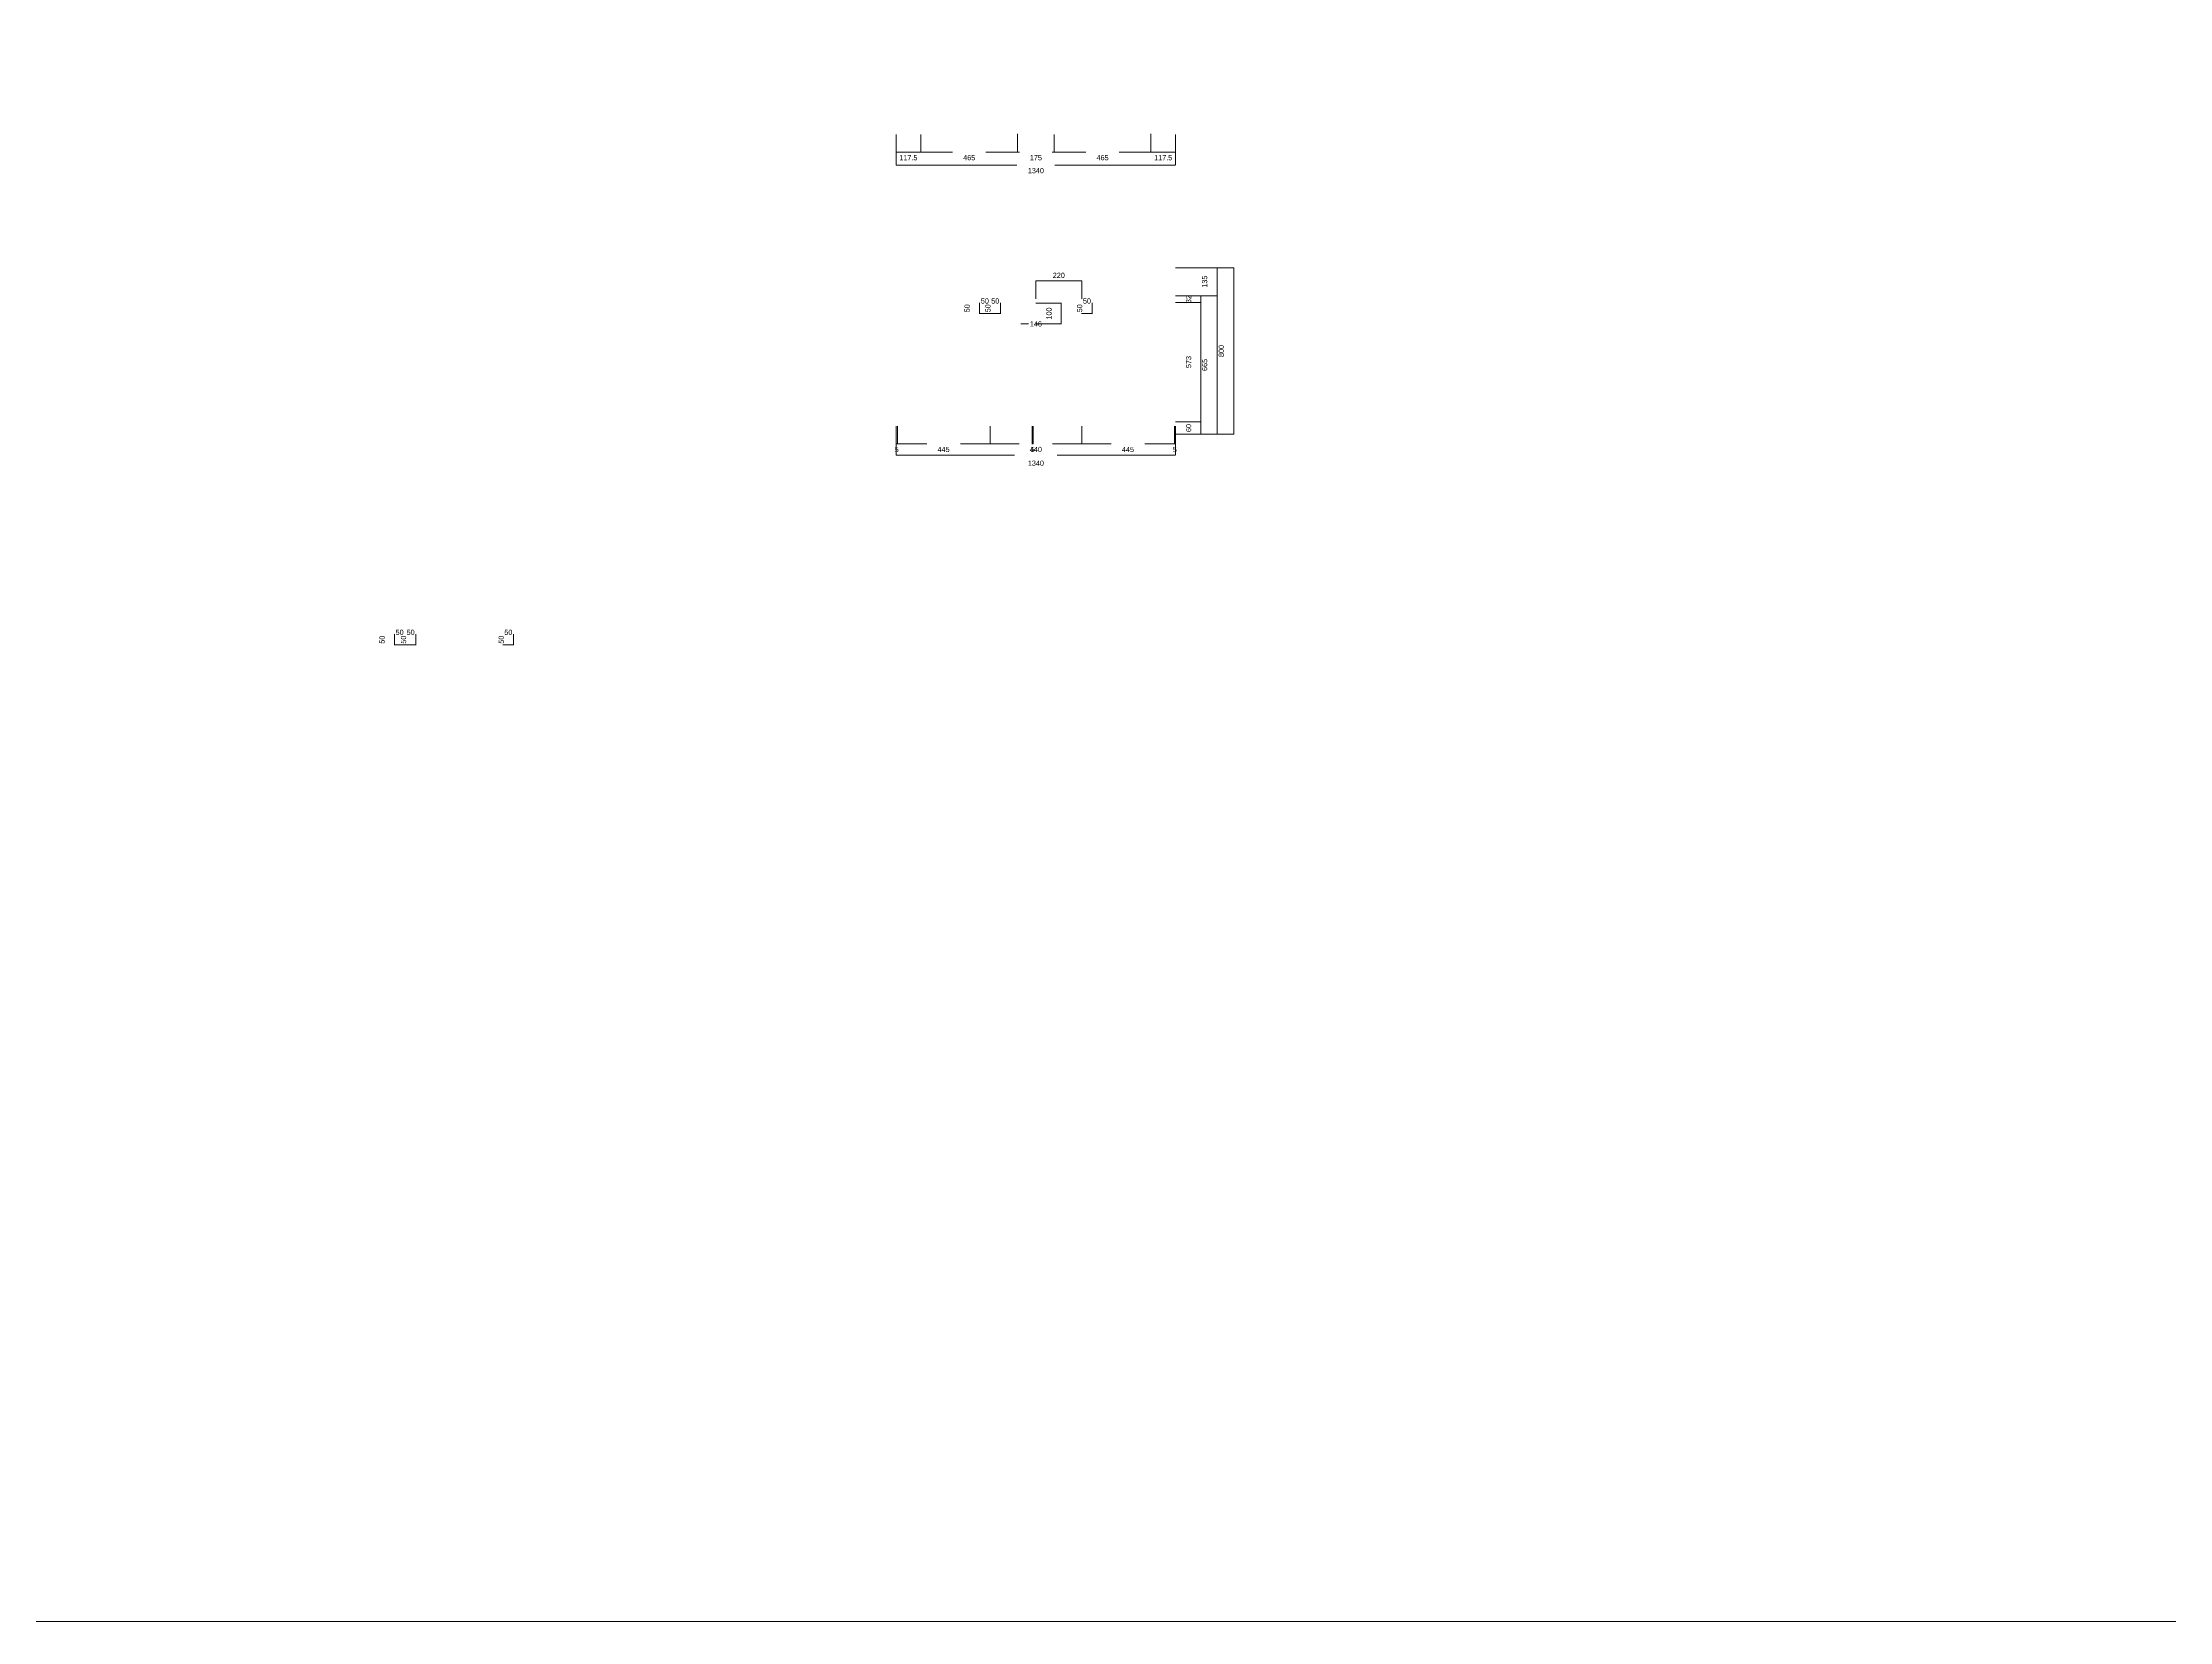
# Model space of a CAD drawing. Header units: millimetres. Extents: x -376000 to 292178, y -193032 to 188048.
# Drawn here: x -183484 to -173275, y -193032 to -185450 of the extents above; entities that cross this region are included whole.
import ezdxf

# ---------------------------------------------------------------- set-up
doc = ezdxf.new("R2010")
doc.units = ezdxf.units.MM
doc.header["$PDMODE"] = 1
doc.header["$PDSIZE"] = -2
doc.layers.add('01_基準-寸法', color=7, linetype='Continuous', lineweight=5)
doc.layers.add('_平面図（新設） (2D)', color=7, linetype='Continuous', lineweight=5)
doc.layers.add('04_0.10', color=7, linetype='Continuous', lineweight=9, true_color=0x0099ff)
doc.styles.add('__ _____', font='')
doc.styles.add('Hiragino Sans W3', font='', dxfattribs={"bigfont": 'Hiragino Sans W3'})
doc.styles.get('__ _____').set_extended_font_data('?? ?????')
doc.styles.get('Hiragino Sans W3').set_extended_font_data('Hiragino Sans W3')
doc.dimstyles.new('RGT-3', dxfattribs={"dimtxt": 161.781684, "dimasz": 0.009302, "dimexe": 0, "dimexo": 0.3, "dimgap": 0, "dimtad": 0, "dimdsep": 46, "dimtxsty": 'Hiragino Sans W3', "dimblk": 'DOT', "dimblk1": 'DOT', "dimblk2": 'DOT', "dimcen": 0, "dimazin": 0, "dimtfac": 1, "dimtix": 1, "dimtmove": 0, "dimatfit": 0, "dimldrblk": 'VW_FILLEDARROW', "dimfxl": 1, "dimfrac": 2, "dimtolj": 1, "dimarcsym": 0})

# ---------------------------------------------------------------- blocks, each defined once
blk = doc.blocks.new('_Dot')
at = {"color": 0, "linetype": 'ByBlock', "lineweight": -2}
blk.add_line((-0.5, 0), (-1, 0), dxfattribs=at)
at = {"color": 0, "linetype": 'ByBlock', "const_width": 0.5}
blk.add_lwpolyline([(-0.25, 0, 1), (0.25, 0, 1)], format="xyb", close=True, dxfattribs=at)
blk = doc.blocks.new('*D1393')
at = {"layer": '01_基準-寸法', "color": 0, "linetype": 'Continuous', "lineweight": -2}
for p, q in [((-181273, -188342), (-181274, -188342)), ((-181273, -188341), (-181273, -188342)), ((-181223, -188342), (-181273, -188342)), ((-181223, -188341), (-181223, -188342)), ((-181222, -188342), (-181222, -188342))]:
    blk.add_line(p, q, dxfattribs=at)
at = {"layer": 'Defpoints', "color": 0}
for p in [(-181273, -188342), (-181273, -188342), (-181223, -188342)]:
    blk.add_point(p, dxfattribs=at)
at = {"layer": '01_基準-寸法', "color": 0, "lineweight": -2, "xscale": 0.5581054687499999, "yscale": 0.5581054687499999, "zscale": 0.5581054687499999}
blk.add_blockref('_Dot', (-181273, -188342), dxfattribs=at)
at = {"layer": '01_基準-寸法', "color": 0, "lineweight": -2, "xscale": 0.5581054687499999, "yscale": 0.5581054687499999, "zscale": 0.5581054687499999, "rotation": 180}
blk.add_blockref('_Dot', (-181223, -188342), dxfattribs=at)
at = {"layer": '01_基準-寸法', "color": 0, "insert": (-181248, -188282), "char_height": 25.1, "attachment_point": 5, "style": '__ _____'}
blk.add_mtext('\\A1;50', dxfattribs=at)
blk = doc.blocks.new('VW_FILLEDARROW')
at = {"color": 0, "linetype": 'Continuous', "lineweight": 5, "transparency": 16777216, "flags": 128}
blk.add_lwpolyline([(-161, 43), (0, 0), (-161, -43)], close=True, dxfattribs=at)
blk = doc.blocks.new('*D1394')
at = {"layer": '01_基準-寸法', "color": 0, "linetype": 'Continuous', "lineweight": -2}
for p, q in [((-181223, -188291), (-181223, -188290)), ((-181223, -188292), (-181223, -188292)), ((-181223, -188342), (-181223, -188292)), ((-181223, -188342), (-181223, -188342)), ((-181223, -188342), (-181223, -188343))]:
    blk.add_line(p, q, dxfattribs=at)
at = {"layer": 'Defpoints', "color": 0}
for p in [(-181223, -188292), (-181223, -188292), (-181223, -188342)]:
    blk.add_point(p, dxfattribs=at)
at = {"layer": '01_基準-寸法', "color": 0, "lineweight": -2, "xscale": 0.5581054687499999, "yscale": 0.5581054687499999, "zscale": 0.5581054687499999}
for p, rotation in [((-181223, -188292), 270), ((-181223, -188342), 90)]:
    blk.add_blockref('_Dot', p, dxfattribs=dict(at, rotation=rotation))
at = {"layer": '01_基準-寸法', "color": 0, "insert": (-181282, -188317), "char_height": 25.1, "attachment_point": 5, "rotation": 90, "style": '__ _____'}
blk.add_mtext('\\A1;50', dxfattribs=at)
blk = doc.blocks.new('*D1395')
at = {"layer": '01_基準-寸法', "color": 0, "linetype": 'Continuous', "lineweight": -2}
for p, q in [((-181795, -188342), (-181796, -188342)), ((-181795, -188341), (-181795, -188342)), ((-181795, -188342), (-181745, -188342)), ((-181745, -188341), (-181745, -188342)), ((-181744, -188342), (-181744, -188342))]:
    blk.add_line(p, q, dxfattribs=at)
at = {"layer": 'Defpoints', "color": 0}
for p in [(-181795, -188342), (-181745, -188342), (-181745, -188342)]:
    blk.add_point(p, dxfattribs=at)
at = {"layer": '01_基準-寸法', "color": 0, "lineweight": -2, "xscale": 0.5581054687499999, "yscale": 0.5581054687499999, "zscale": 0.5581054687499999}
blk.add_blockref('_Dot', (-181795, -188342), dxfattribs=at)
at = {"layer": '01_基準-寸法', "color": 0, "lineweight": -2, "xscale": 0.5581054687499999, "yscale": 0.5581054687499999, "zscale": 0.5581054687499999, "rotation": 180}
blk.add_blockref('_Dot', (-181745, -188342), dxfattribs=at)
at = {"layer": '01_基準-寸法', "color": 0, "insert": (-181770, -188282), "char_height": 25.1, "attachment_point": 5, "style": '__ _____'}
blk.add_mtext('\\A1;50', dxfattribs=at)
blk = doc.blocks.new('*D1396')
at = {"layer": '01_基準-寸法', "color": 0, "linetype": 'Continuous', "lineweight": -2}
for p, q in [((-181795, -188291), (-181795, -188290)), ((-181795, -188292), (-181795, -188292)), ((-181795, -188342), (-181795, -188292)), ((-181795, -188342), (-181795, -188342)), ((-181795, -188342), (-181795, -188343))]:
    blk.add_line(p, q, dxfattribs=at)
at = {"layer": 'Defpoints', "color": 0}
for p in [(-181795, -188292), (-181795, -188292), (-181795, -188342)]:
    blk.add_point(p, dxfattribs=at)
at = {"layer": '01_基準-寸法', "color": 0, "lineweight": -2, "xscale": 0.5581054687499999, "yscale": 0.5581054687499999, "zscale": 0.5581054687499999}
for p, rotation in [((-181795, -188292), 270), ((-181795, -188342), 90)]:
    blk.add_blockref('_Dot', p, dxfattribs=dict(at, rotation=rotation))
at = {"layer": '01_基準-寸法', "color": 0, "insert": (-181854, -188317), "char_height": 25.1, "attachment_point": 5, "rotation": 90, "style": '__ _____'}
blk.add_mtext('\\A1;50', dxfattribs=at)
blk = doc.blocks.new('*D1405')
at = {"layer": '01_基準-寸法', "color": 0, "linetype": 'Continuous', "lineweight": -2}
for p, q in [((-179386, -187331), (-179386, -187432)), ((-178046, -187331), (-178046, -187432)), ((-179386, -187432), (-178818, -187432)), ((-178047, -187432), (-178614, -187432))]:
    blk.add_line(p, q, dxfattribs=at)
at = {"layer": 'Defpoints', "color": 0}
for p in [(-179386, -187331), (-178046, -187331), (-179386, -187432)]:
    blk.add_point(p, dxfattribs=at)
at = {"layer": '01_基準-寸法', "color": 0, "lineweight": -2, "xscale": 0.5581054687499999, "yscale": 0.5581054687499999, "zscale": 0.5581054687499999, "rotation": 180}
blk.add_blockref('_Dot', (-179386, -187432), dxfattribs=at)
at = {"layer": '01_基準-寸法', "color": 0, "lineweight": -2, "xscale": 0.5581054687499999, "yscale": 0.5581054687499999, "zscale": 0.5581054687499999}
blk.add_blockref('_Dot', (-178046, -187432), dxfattribs=at)
at = {"layer": '01_基準-寸法', "color": 0, "insert": (-178716, -187470), "char_height": 25.1, "attachment_point": 5, "style": '__ _____'}
blk.add_mtext('\\A1;1340', dxfattribs=at)
blk = doc.blocks.new('*D1406')
at = {"layer": '01_基準-寸法', "color": 0, "linetype": 'Continuous', "lineweight": -2}
for p, q in [((-178497, -186751), (-178497, -186751)), ((-178496, -186750), (-178496, -186751)), ((-178446, -186751), (-178496, -186751)), ((-178446, -186750), (-178446, -186751)), ((-178446, -186751), (-178445, -186751))]:
    blk.add_line(p, q, dxfattribs=at)
at = {"layer": 'Defpoints', "color": 0}
for p in [(-178496, -186751), (-178496, -186751), (-178446, -186751)]:
    blk.add_point(p, dxfattribs=at)
at = {"layer": '01_基準-寸法', "color": 0, "lineweight": -2, "xscale": 0.5581054687499999, "yscale": 0.5581054687499999, "zscale": 0.5581054687499999}
blk.add_blockref('_Dot', (-178496, -186751), dxfattribs=at)
at = {"layer": '01_基準-寸法', "color": 0, "lineweight": -2, "xscale": 0.5581054687499999, "yscale": 0.5581054687499999, "zscale": 0.5581054687499999, "rotation": 180}
blk.add_blockref('_Dot', (-178446, -186751), dxfattribs=at)
at = {"layer": '01_基準-寸法', "color": 0, "insert": (-178471, -186691), "char_height": 25.1, "attachment_point": 5, "style": '__ _____'}
blk.add_mtext('\\A1;50', dxfattribs=at)
blk = doc.blocks.new('*D1407')
at = {"layer": '01_基準-寸法', "color": 0, "linetype": 'Continuous', "lineweight": -2}
for p, q in [((-178446, -186700), (-178446, -186700)), ((-178446, -186701), (-178446, -186701)), ((-178446, -186751), (-178446, -186701)), ((-178446, -186751), (-178446, -186751)), ((-178446, -186751), (-178446, -186752))]:
    blk.add_line(p, q, dxfattribs=at)
at = {"layer": 'Defpoints', "color": 0}
for p in [(-178446, -186701), (-178446, -186701), (-178446, -186751)]:
    blk.add_point(p, dxfattribs=at)
at = {"layer": '01_基準-寸法', "color": 0, "lineweight": -2, "xscale": 0.5581054687499999, "yscale": 0.5581054687499999, "zscale": 0.5581054687499999}
for p, rotation in [((-178446, -186701), 270), ((-178446, -186751), 90)]:
    blk.add_blockref('_Dot', p, dxfattribs=dict(at, rotation=rotation))
at = {"layer": '01_基準-寸法', "color": 0, "insert": (-178506, -186726), "char_height": 25.1, "attachment_point": 5, "rotation": 90, "style": '__ _____'}
blk.add_mtext('\\A1;50', dxfattribs=at)
blk = doc.blocks.new('*D1408')
at = {"layer": '01_基準-寸法', "color": 0, "linetype": 'Continuous', "lineweight": -2}
for p, q in [((-179381, -187292), (-179381, -187377)), ((-178936, -187292), (-178936, -187377)), ((-179381, -187377), (-179239, -187377)), ((-178937, -187377), (-179078, -187377))]:
    blk.add_line(p, q, dxfattribs=at)
at = {"layer": 'Defpoints', "color": 0}
for p in [(-179381, -187292), (-178936, -187292), (-179381, -187377)]:
    blk.add_point(p, dxfattribs=at)
at = {"layer": '01_基準-寸法', "color": 0, "lineweight": -2, "xscale": 0.5581054687499999, "yscale": 0.5581054687499999, "zscale": 0.5581054687499999, "rotation": 180}
blk.add_blockref('_Dot', (-179381, -187377), dxfattribs=at)
at = {"layer": '01_基準-寸法', "color": 0, "lineweight": -2, "xscale": 0.5581054687499999, "yscale": 0.5581054687499999, "zscale": 0.5581054687499999}
blk.add_blockref('_Dot', (-178936, -187377), dxfattribs=at)
at = {"layer": '01_基準-寸法', "color": 0, "insert": (-179159, -187404), "char_height": 25.1, "attachment_point": 5, "style": '__ _____'}
blk.add_mtext('\\A1;445', dxfattribs=at)
blk = doc.blocks.new('*D1409')
at = {"layer": '01_基準-寸法', "color": 0, "linetype": 'Continuous', "lineweight": -2}
for p, q in [((-178936, -187292), (-178936, -187377)), ((-178496, -187292), (-178496, -187377)), ((-178936, -187377), (-178796, -187377)), ((-178497, -187377), (-178636, -187377))]:
    blk.add_line(p, q, dxfattribs=at)
at = {"layer": 'Defpoints', "color": 0}
for p in [(-178936, -187292), (-178496, -187292), (-178936, -187377)]:
    blk.add_point(p, dxfattribs=at)
at = {"layer": '01_基準-寸法', "color": 0, "lineweight": -2, "xscale": 0.5581054687499999, "yscale": 0.5581054687499999, "zscale": 0.5581054687499999, "rotation": 180}
blk.add_blockref('_Dot', (-178936, -187377), dxfattribs=at)
at = {"layer": '01_基準-寸法', "color": 0, "lineweight": -2, "xscale": 0.5581054687499999, "yscale": 0.5581054687499999, "zscale": 0.5581054687499999}
blk.add_blockref('_Dot', (-178496, -187377), dxfattribs=at)
at = {"layer": '01_基準-寸法', "color": 0, "insert": (-178716, -187404), "char_height": 25.1, "attachment_point": 5, "style": '__ _____'}
blk.add_mtext('\\A1;440', dxfattribs=at)
blk = doc.blocks.new('*D1410')
at = {"layer": '01_基準-寸法', "color": 0, "linetype": 'Continuous', "lineweight": -2}
for p, q in [((-178496, -187292), (-178496, -187377)), ((-178051, -187292), (-178051, -187377)), ((-178496, -187377), (-178354, -187377)), ((-178052, -187377), (-178193, -187377))]:
    blk.add_line(p, q, dxfattribs=at)
at = {"layer": 'Defpoints', "color": 0}
for p in [(-178496, -187292), (-178051, -187292), (-178496, -187377)]:
    blk.add_point(p, dxfattribs=at)
at = {"layer": '01_基準-寸法', "color": 0, "lineweight": -2, "xscale": 0.5581054687499999, "yscale": 0.5581054687499999, "zscale": 0.5581054687499999, "rotation": 180}
blk.add_blockref('_Dot', (-178496, -187377), dxfattribs=at)
at = {"layer": '01_基準-寸法', "color": 0, "lineweight": -2, "xscale": 0.5581054687499999, "yscale": 0.5581054687499999, "zscale": 0.5581054687499999}
blk.add_blockref('_Dot', (-178051, -187377), dxfattribs=at)
at = {"layer": '01_基準-寸法', "color": 0, "insert": (-178274, -187404), "char_height": 25.1, "attachment_point": 5, "style": '__ _____'}
blk.add_mtext('\\A1;445', dxfattribs=at)
blk = doc.blocks.new('*D1411')
at = {"layer": '01_基準-寸法', "color": 0, "linetype": 'Continuous', "lineweight": -2}
for p, q in [((-178716, -186701), (-178594, -186701)), ((-178594, -186700), (-178594, -186700)), ((-178594, -186701), (-178594, -186801)), ((-178716, -186801), (-178594, -186801)), ((-178594, -186801), (-178594, -186802))]:
    blk.add_line(p, q, dxfattribs=at)
at = {"layer": 'Defpoints', "color": 0}
for p in [(-178716, -186701), (-178716, -186801), (-178594, -186801)]:
    blk.add_point(p, dxfattribs=at)
at = {"layer": '01_基準-寸法', "color": 0, "lineweight": -2, "xscale": 0.5581054687499999, "yscale": 0.5581054687499999, "zscale": 0.5581054687499999}
for p, rotation in [((-178594, -186701), 270), ((-178594, -186801), 90)]:
    blk.add_blockref('_Dot', p, dxfattribs=dict(at, rotation=rotation))
at = {"layer": '01_基準-寸法', "color": 0, "insert": (-178653, -186751), "char_height": 25.1, "attachment_point": 5, "rotation": 90, "style": '__ _____'}
blk.add_mtext('\\A1;100', dxfattribs=at)
blk = doc.blocks.new('*D1412')
at = {"layer": '01_基準-寸法', "color": 0, "linetype": 'Continuous', "lineweight": -2}
for p, q in [((-178987, -186751), (-178987, -186751)), ((-178986, -186750), (-178986, -186751)), ((-178986, -186751), (-178936, -186751)), ((-178936, -186750), (-178936, -186751)), ((-178936, -186751), (-178935, -186751))]:
    blk.add_line(p, q, dxfattribs=at)
at = {"layer": 'Defpoints', "color": 0}
for p in [(-178986, -186751), (-178936, -186751), (-178936, -186751)]:
    blk.add_point(p, dxfattribs=at)
at = {"layer": '01_基準-寸法', "color": 0, "lineweight": -2, "xscale": 0.5581054687499999, "yscale": 0.5581054687499999, "zscale": 0.5581054687499999}
blk.add_blockref('_Dot', (-178986, -186751), dxfattribs=at)
at = {"layer": '01_基準-寸法', "color": 0, "lineweight": -2, "xscale": 0.5581054687499999, "yscale": 0.5581054687499999, "zscale": 0.5581054687499999, "rotation": 180}
blk.add_blockref('_Dot', (-178936, -186751), dxfattribs=at)
at = {"layer": '01_基準-寸法', "color": 0, "insert": (-178961, -186691), "char_height": 25.1, "attachment_point": 5, "style": '__ _____'}
blk.add_mtext('\\A1;50', dxfattribs=at)
blk = doc.blocks.new('*D1413')
at = {"layer": '01_基準-寸法', "color": 0, "linetype": 'Continuous', "lineweight": -2}
for p, q in [((-178986, -186700), (-178986, -186700)), ((-178986, -186701), (-178986, -186701)), ((-178986, -186751), (-178986, -186701)), ((-178986, -186751), (-178986, -186751)), ((-178986, -186751), (-178986, -186752))]:
    blk.add_line(p, q, dxfattribs=at)
at = {"layer": 'Defpoints', "color": 0}
for p in [(-178986, -186701), (-178986, -186701), (-178986, -186751)]:
    blk.add_point(p, dxfattribs=at)
at = {"layer": '01_基準-寸法', "color": 0, "lineweight": -2, "xscale": 0.5581054687499999, "yscale": 0.5581054687499999, "zscale": 0.5581054687499999}
for p, rotation in [((-178986, -186701), 270), ((-178986, -186751), 90)]:
    blk.add_blockref('_Dot', p, dxfattribs=dict(at, rotation=rotation))
at = {"layer": '01_基準-寸法', "color": 0, "insert": (-179046, -186726), "char_height": 25.1, "attachment_point": 5, "rotation": 90, "style": '__ _____'}
blk.add_mtext('\\A1;50', dxfattribs=at)
blk = doc.blocks.new('*D1414')
at = {"layer": '01_基準-寸法', "color": 0, "linetype": 'Continuous', "lineweight": -2}
for p, q in [((-178937, -186751), (-178937, -186751)), ((-178936, -186750), (-178936, -186751)), ((-178886, -186751), (-178936, -186751)), ((-178886, -186750), (-178886, -186751)), ((-178886, -186751), (-178885, -186751))]:
    blk.add_line(p, q, dxfattribs=at)
at = {"layer": 'Defpoints', "color": 0}
for p in [(-178936, -186751), (-178936, -186751), (-178886, -186751)]:
    blk.add_point(p, dxfattribs=at)
at = {"layer": '01_基準-寸法', "color": 0, "lineweight": -2, "xscale": 0.5581054687499999, "yscale": 0.5581054687499999, "zscale": 0.5581054687499999}
blk.add_blockref('_Dot', (-178936, -186751), dxfattribs=at)
at = {"layer": '01_基準-寸法', "color": 0, "lineweight": -2, "xscale": 0.5581054687499999, "yscale": 0.5581054687499999, "zscale": 0.5581054687499999, "rotation": 180}
blk.add_blockref('_Dot', (-178886, -186751), dxfattribs=at)
at = {"layer": '01_基準-寸法', "color": 0, "insert": (-178911, -186691), "char_height": 25.1, "attachment_point": 5, "style": '__ _____'}
blk.add_mtext('\\A1;50', dxfattribs=at)
blk = doc.blocks.new('*D1415')
at = {"layer": '01_基準-寸法', "color": 0, "linetype": 'Continuous', "lineweight": -2}
for p, q in [((-178886, -186700), (-178886, -186700)), ((-178886, -186701), (-178886, -186701)), ((-178886, -186751), (-178886, -186701)), ((-178886, -186751), (-178886, -186751)), ((-178886, -186751), (-178886, -186752))]:
    blk.add_line(p, q, dxfattribs=at)
at = {"layer": 'Defpoints', "color": 0}
for p in [(-178886, -186701), (-178886, -186701), (-178886, -186751)]:
    blk.add_point(p, dxfattribs=at)
at = {"layer": '01_基準-寸法', "color": 0, "lineweight": -2, "xscale": 0.5581054687499999, "yscale": 0.5581054687499999, "zscale": 0.5581054687499999}
for p, rotation in [((-178886, -186701), 270), ((-178886, -186751), 90)]:
    blk.add_blockref('_Dot', p, dxfattribs=dict(at, rotation=rotation))
at = {"layer": '01_基準-寸法', "color": 0, "insert": (-178946, -186726), "char_height": 25.1, "attachment_point": 5, "rotation": 90, "style": '__ _____'}
blk.add_mtext('\\A1;50', dxfattribs=at)
blk = doc.blocks.new('*D1416')
at = {"layer": '01_基準-寸法', "color": 0, "linetype": 'Continuous', "lineweight": -2}
for p, q in [((-178046, -187271), (-177924, -187271)), ((-177924, -187270), (-177924, -187270)), ((-177924, -187271), (-177924, -187331)), ((-178046, -187331), (-177924, -187331)), ((-177924, -187331), (-177924, -187332))]:
    blk.add_line(p, q, dxfattribs=at)
at = {"layer": 'Defpoints', "color": 0}
for p in [(-178046, -187271), (-178046, -187331), (-177924, -187331)]:
    blk.add_point(p, dxfattribs=at)
at = {"layer": '01_基準-寸法', "color": 0, "lineweight": -2, "xscale": 0.5581054687499999, "yscale": 0.5581054687499999, "zscale": 0.5581054687499999}
for p, rotation in [((-177924, -187271), 270), ((-177924, -187331), 90)]:
    blk.add_blockref('_Dot', p, dxfattribs=dict(at, rotation=rotation))
at = {"layer": '01_基準-寸法', "color": 0, "insert": (-177983, -187301), "char_height": 25.1, "attachment_point": 5, "rotation": 90, "style": '__ _____'}
blk.add_mtext('\\A1;60', dxfattribs=at)
blk = doc.blocks.new('*D1417')
at = {"layer": '01_基準-寸法', "color": 0, "linetype": 'Continuous', "lineweight": -2}
for p, q in [((-178046, -186666), (-177924, -186666)), ((-178046, -186698), (-177924, -186698)), ((-177924, -186665), (-177924, -186665)), ((-177924, -186666), (-177924, -186698)), ((-177924, -186698), (-177924, -186699))]:
    blk.add_line(p, q, dxfattribs=at)
at = {"layer": 'Defpoints', "color": 0}
for p in [(-178046, -186666), (-178046, -186698), (-177924, -186698)]:
    blk.add_point(p, dxfattribs=at)
at = {"layer": '01_基準-寸法', "color": 0, "lineweight": -2, "xscale": 0.5581054687499999, "yscale": 0.5581054687499999, "zscale": 0.5581054687499999}
for p, rotation in [((-177924, -186666), 270), ((-177924, -186698), 90)]:
    blk.add_blockref('_Dot', p, dxfattribs=dict(at, rotation=rotation))
at = {"layer": '01_基準-寸法', "color": 0, "insert": (-177983, -186682), "char_height": 25.1, "attachment_point": 5, "rotation": 90, "style": '__ _____'}
blk.add_mtext('\\A1;32', dxfattribs=at)
blk = doc.blocks.new('*D1418')
at = {"layer": '01_基準-寸法', "color": 0, "linetype": 'Continuous', "lineweight": -2}
for p, q in [((-178046, -186666), (-177846, -186666)), ((-177846, -186666), (-177846, -187330)), ((-178046, -187331), (-177846, -187331))]:
    blk.add_line(p, q, dxfattribs=at)
at = {"layer": 'Defpoints', "color": 0}
for p in [(-178046, -186666), (-178046, -187331), (-177846, -187331)]:
    blk.add_point(p, dxfattribs=at)
at = {"layer": '01_基準-寸法', "color": 0, "lineweight": -2, "xscale": 0.5581054687499999, "yscale": 0.5581054687499999, "zscale": 0.5581054687499999}
for p, rotation in [((-177846, -186666), 90), ((-177846, -187331), 270)]:
    blk.add_blockref('_Dot', p, dxfattribs=dict(at, rotation=rotation))
at = {"layer": '01_基準-寸法', "color": 0, "insert": (-177906, -186998), "char_height": 25.1, "attachment_point": 5, "rotation": 90, "style": '__ _____'}
blk.add_mtext('\\A1;665', dxfattribs=at)
blk = doc.blocks.new('*D1419')
at = {"layer": '01_基準-寸法', "color": 0, "linetype": 'Continuous', "lineweight": -2}
for p, q in [((-177846, -186531), (-177766, -186531)), ((-177766, -186531), (-177766, -187330)), ((-177846, -187331), (-177766, -187331))]:
    blk.add_line(p, q, dxfattribs=at)
at = {"layer": 'Defpoints', "color": 0}
for p in [(-177846, -186531), (-177846, -187331), (-177766, -187331)]:
    blk.add_point(p, dxfattribs=at)
at = {"layer": '01_基準-寸法', "color": 0, "lineweight": -2, "xscale": 0.5581054687499999, "yscale": 0.5581054687499999, "zscale": 0.5581054687499999}
for p, rotation in [((-177766, -186531), 90), ((-177766, -187331), 270)]:
    blk.add_blockref('_Dot', p, dxfattribs=dict(at, rotation=rotation))
at = {"layer": '01_基準-寸法', "color": 0, "insert": (-177826, -186931), "char_height": 25.1, "attachment_point": 5, "rotation": 90, "style": '__ _____'}
blk.add_mtext('\\A1;800', dxfattribs=at)
blk = doc.blocks.new('*D1420')
at = {"layer": '01_基準-寸法', "color": 0, "linetype": 'Continuous', "lineweight": -2}
for p, q in [((-178789, -186800), (-178789, -186801)), ((-178789, -186801), (-178751, -186801)), ((-178644, -186801), (-178682, -186801)), ((-178643, -186800), (-178643, -186801))]:
    blk.add_line(p, q, dxfattribs=at)
at = {"layer": 'Defpoints', "color": 0}
for p in [(-178789, -186801), (-178789, -186801), (-178643, -186801)]:
    blk.add_point(p, dxfattribs=at)
at = {"layer": '01_基準-寸法', "color": 0, "lineweight": -2, "xscale": 0.5581054687499999, "yscale": 0.5581054687499999, "zscale": 0.5581054687499999, "rotation": 180}
blk.add_blockref('_Dot', (-178789, -186801), dxfattribs=at)
at = {"layer": '01_基準-寸法', "color": 0, "lineweight": -2, "xscale": 0.5581054687499999, "yscale": 0.5581054687499999, "zscale": 0.5581054687499999}
blk.add_blockref('_Dot', (-178643, -186801), dxfattribs=at)
at = {"layer": '01_基準-寸法', "color": 0, "insert": (-178716, -186801), "char_height": 25.1, "attachment_point": 5, "style": '__ _____'}
blk.add_mtext('\\A1;146', dxfattribs=at)
blk = doc.blocks.new('*D1421')
at = {"layer": '01_基準-寸法', "color": 0, "linetype": 'Continuous', "lineweight": -2}
for p, q in [((-178046, -186698), (-177924, -186698)), ((-177924, -186698), (-177924, -187270)), ((-178046, -187271), (-177924, -187271))]:
    blk.add_line(p, q, dxfattribs=at)
at = {"layer": 'Defpoints', "color": 0}
for p in [(-178046, -186698), (-178046, -187271), (-177924, -187271)]:
    blk.add_point(p, dxfattribs=at)
at = {"layer": '01_基準-寸法', "color": 0, "lineweight": -2, "xscale": 0.5581054687499999, "yscale": 0.5581054687499999, "zscale": 0.5581054687499999}
for p, rotation in [((-177924, -186698), 90), ((-177924, -187271), 270)]:
    blk.add_blockref('_Dot', p, dxfattribs=dict(at, rotation=rotation))
at = {"layer": '01_基準-寸法', "color": 0, "insert": (-177983, -186984), "char_height": 25.1, "attachment_point": 5, "rotation": 90, "style": '__ _____'}
blk.add_mtext('\\A1;573', dxfattribs=at)
blk = doc.blocks.new('*D1422')
at = {"layer": '01_基準-寸法', "color": 0, "linetype": 'Continuous', "lineweight": -2}
for p, q in [((-178046, -186531), (-177846, -186531)), ((-177846, -186530), (-177846, -186530)), ((-177846, -186531), (-177846, -186666)), ((-178046, -186666), (-177846, -186666)), ((-177846, -186666), (-177846, -186667))]:
    blk.add_line(p, q, dxfattribs=at)
at = {"layer": 'Defpoints', "color": 0}
for p in [(-178046, -186531), (-178046, -186666), (-177846, -186666)]:
    blk.add_point(p, dxfattribs=at)
at = {"layer": '01_基準-寸法', "color": 0, "lineweight": -2, "xscale": 0.5581054687499999, "yscale": 0.5581054687499999, "zscale": 0.5581054687499999}
for p, rotation in [((-177846, -186531), 270), ((-177846, -186666), 90)]:
    blk.add_blockref('_Dot', p, dxfattribs=dict(at, rotation=rotation))
at = {"layer": '01_基準-寸法', "color": 0, "insert": (-177906, -186598), "char_height": 25.1, "attachment_point": 5, "rotation": 90, "style": '__ _____'}
blk.add_mtext('\\A1;135', dxfattribs=at)
blk = doc.blocks.new('*D1423')
at = {"layer": '01_基準-寸法', "color": 0, "linetype": 'Continuous', "lineweight": -2}
for p, q in [((-179386, -187292), (-179386, -187377)), ((-179381, -187292), (-179381, -187377)), ((-179387, -187377), (-179387, -187377)), ((-179381, -187377), (-179386, -187377)), ((-179381, -187377), (-179380, -187377))]:
    blk.add_line(p, q, dxfattribs=at)
at = {"layer": 'Defpoints', "color": 0}
for p in [(-179386, -187292), (-179381, -187292), (-179386, -187377)]:
    blk.add_point(p, dxfattribs=at)
at = {"layer": '01_基準-寸法', "color": 0, "lineweight": -2, "xscale": 0.5581054687499999, "yscale": 0.5581054687499999, "zscale": 0.5581054687499999}
blk.add_blockref('_Dot', (-179386, -187377), dxfattribs=at)
at = {"layer": '01_基準-寸法', "color": 0, "lineweight": -2, "xscale": 0.5581054687499999, "yscale": 0.5581054687499999, "zscale": 0.5581054687499999, "rotation": 180}
blk.add_blockref('_Dot', (-179381, -187377), dxfattribs=at)
at = {"layer": '01_基準-寸法', "color": 0, "insert": (-179384, -187404), "char_height": 25.1, "attachment_point": 5, "style": '__ _____'}
blk.add_mtext('\\A1;5', dxfattribs=at)
blk = doc.blocks.new('*D1424')
at = {"layer": '01_基準-寸法', "color": 0, "linetype": 'Continuous', "lineweight": -2}
for p, q in [((-178734, -187292), (-178734, -187377)), ((-178729, -187292), (-178729, -187377)), ((-178734, -187377), (-178735, -187377)), ((-178729, -187377), (-178734, -187377)), ((-178728, -187377), (-178728, -187377))]:
    blk.add_line(p, q, dxfattribs=at)
at = {"layer": 'Defpoints', "color": 0}
for p in [(-178734, -187292), (-178729, -187292), (-178734, -187377)]:
    blk.add_point(p, dxfattribs=at)
at = {"layer": '01_基準-寸法', "color": 0, "lineweight": -2, "xscale": 0.5581054687499999, "yscale": 0.5581054687499999, "zscale": 0.5581054687499999}
blk.add_blockref('_Dot', (-178734, -187377), dxfattribs=at)
at = {"layer": '01_基準-寸法', "color": 0, "lineweight": -2, "xscale": 0.5581054687499999, "yscale": 0.5581054687499999, "zscale": 0.5581054687499999, "rotation": 180}
blk.add_blockref('_Dot', (-178729, -187377), dxfattribs=at)
at = {"layer": '01_基準-寸法', "color": 0, "insert": (-178731, -187404), "char_height": 25.1, "attachment_point": 5, "style": '__ _____'}
blk.add_mtext('\\A1;5', dxfattribs=at)
blk = doc.blocks.new('*D1425')
at = {"layer": '01_基準-寸法', "color": 0, "linetype": 'Continuous', "lineweight": -2}
for p, q in [((-179386, -185938), (-179386, -186038)), ((-178046, -185930), (-178046, -186038)), ((-179386, -186038), (-178807, -186038)), ((-178047, -186038), (-178625, -186038))]:
    blk.add_line(p, q, dxfattribs=at)
at = {"layer": 'Defpoints', "color": 0}
for p in [(-179386, -185938), (-178046, -185930), (-179386, -186038)]:
    blk.add_point(p, dxfattribs=at)
at = {"layer": '01_基準-寸法', "color": 0, "lineweight": -2, "xscale": 0.5581054687499999, "yscale": 0.5581054687499999, "zscale": 0.5581054687499999, "rotation": 180}
blk.add_blockref('_Dot', (-179386, -186038), dxfattribs=at)
at = {"layer": '01_基準-寸法', "color": 0, "lineweight": -2, "xscale": 0.5581054687499999, "yscale": 0.5581054687499999, "zscale": 0.5581054687499999}
blk.add_blockref('_Dot', (-178046, -186038), dxfattribs=at)
at = {"layer": '01_基準-寸法', "color": 0, "insert": (-178716, -186065), "char_height": 25.1, "attachment_point": 5, "style": '__ _____'}
blk.add_mtext('\\A1;1340', dxfattribs=at)
blk = doc.blocks.new('*D1426')
at = {"layer": '01_基準-寸法', "color": 0, "linetype": 'Continuous', "lineweight": -2}
for p, q in [((-179386, -185892), (-179386, -185976)), ((-179269, -185892), (-179269, -185976)), ((-179387, -185976), (-179387, -185976)), ((-179269, -185976), (-179386, -185976)), ((-179268, -185976), (-179268, -185976))]:
    blk.add_line(p, q, dxfattribs=at)
at = {"layer": 'Defpoints', "color": 0}
for p in [(-179386, -185891), (-179269, -185891), (-179386, -185976)]:
    blk.add_point(p, dxfattribs=at)
at = {"layer": '01_基準-寸法', "color": 0, "lineweight": -2, "xscale": 0.5581054687499999, "yscale": 0.5581054687499999, "zscale": 0.5581054687499999}
blk.add_blockref('_Dot', (-179386, -185976), dxfattribs=at)
at = {"layer": '01_基準-寸法', "color": 0, "lineweight": -2, "xscale": 0.5581054687499999, "yscale": 0.5581054687499999, "zscale": 0.5581054687499999, "rotation": 180}
blk.add_blockref('_Dot', (-179269, -185976), dxfattribs=at)
at = {"layer": '01_基準-寸法', "color": 0, "insert": (-179328, -186003), "char_height": 25.1, "attachment_point": 5, "style": '__ _____'}
blk.add_mtext('\\A1;117.5', dxfattribs=at)
blk = doc.blocks.new('*D1427')
at = {"layer": '01_基準-寸法', "color": 0, "linetype": 'Continuous', "lineweight": -2}
for p, q in [((-179269, -185892), (-179269, -185976)), ((-178804, -185889), (-178804, -185976)), ((-179268, -185976), (-179116, -185976)), ((-178804, -185976), (-178956, -185976))]:
    blk.add_line(p, q, dxfattribs=at)
at = {"layer": 'Defpoints', "color": 0}
for p in [(-179269, -185891), (-178804, -185889), (-179269, -185976)]:
    blk.add_point(p, dxfattribs=at)
at = {"layer": '01_基準-寸法', "color": 0, "lineweight": -2, "xscale": 0.5581054687499999, "yscale": 0.5581054687499999, "zscale": 0.5581054687499999, "rotation": 180}
blk.add_blockref('_Dot', (-179269, -185976), dxfattribs=at)
at = {"layer": '01_基準-寸法', "color": 0, "lineweight": -2, "xscale": 0.5581054687499999, "yscale": 0.5581054687499999, "zscale": 0.5581054687499999}
blk.add_blockref('_Dot', (-178804, -185976), dxfattribs=at)
at = {"layer": '01_基準-寸法', "color": 0, "insert": (-179036, -186003), "char_height": 25.1, "attachment_point": 5, "style": '__ _____'}
blk.add_mtext('\\A1;465', dxfattribs=at)
blk = doc.blocks.new('*D1428')
at = {"layer": '01_基準-寸法', "color": 0, "linetype": 'Continuous', "lineweight": -2}
for p, q in [((-178629, -185892), (-178629, -185976)), ((-178164, -185889), (-178164, -185976)), ((-178628, -185976), (-178476, -185976)), ((-178164, -185976), (-178316, -185976))]:
    blk.add_line(p, q, dxfattribs=at)
at = {"layer": 'Defpoints', "color": 0}
for p in [(-178629, -185891), (-178164, -185889), (-178629, -185976)]:
    blk.add_point(p, dxfattribs=at)
at = {"layer": '01_基準-寸法', "color": 0, "lineweight": -2, "xscale": 0.5581054687499999, "yscale": 0.5581054687499999, "zscale": 0.5581054687499999, "rotation": 180}
blk.add_blockref('_Dot', (-178629, -185976), dxfattribs=at)
at = {"layer": '01_基準-寸法', "color": 0, "lineweight": -2, "xscale": 0.5581054687499999, "yscale": 0.5581054687499999, "zscale": 0.5581054687499999}
blk.add_blockref('_Dot', (-178164, -185976), dxfattribs=at)
at = {"layer": '01_基準-寸法', "color": 0, "insert": (-178396, -186003), "char_height": 25.1, "attachment_point": 5, "style": '__ _____'}
blk.add_mtext('\\A1;465', dxfattribs=at)
blk = doc.blocks.new('*D1429')
at = {"layer": '01_基準-寸法', "color": 0, "linetype": 'Continuous', "lineweight": -2}
for p, q in [((-178164, -185892), (-178164, -185976)), ((-178046, -185892), (-178046, -185976)), ((-178164, -185976), (-178165, -185976)), ((-178046, -185976), (-178164, -185976)), ((-178046, -185976), (-178045, -185976))]:
    blk.add_line(p, q, dxfattribs=at)
at = {"layer": 'Defpoints', "color": 0}
for p in [(-178164, -185891), (-178046, -185891), (-178164, -185976)]:
    blk.add_point(p, dxfattribs=at)
at = {"layer": '01_基準-寸法', "color": 0, "lineweight": -2, "xscale": 0.5581054687499999, "yscale": 0.5581054687499999, "zscale": 0.5581054687499999}
blk.add_blockref('_Dot', (-178164, -185976), dxfattribs=at)
at = {"layer": '01_基準-寸法', "color": 0, "lineweight": -2, "xscale": 0.5581054687499999, "yscale": 0.5581054687499999, "zscale": 0.5581054687499999, "rotation": 180}
blk.add_blockref('_Dot', (-178046, -185976), dxfattribs=at)
at = {"layer": '01_基準-寸法', "color": 0, "insert": (-178105, -186003), "char_height": 25.1, "attachment_point": 5, "style": '__ _____'}
blk.add_mtext('\\A1;117.5', dxfattribs=at)
blk = doc.blocks.new('*D1430')
at = {"layer": '01_基準-寸法', "color": 0, "linetype": 'Continuous', "lineweight": -2}
for p, q in [((-178804, -185892), (-178804, -185976)), ((-178629, -185892), (-178629, -185976)), ((-178803, -185976), (-178794, -185976)), ((-178629, -185976), (-178638, -185976))]:
    blk.add_line(p, q, dxfattribs=at)
at = {"layer": 'Defpoints', "color": 0}
for p in [(-178804, -185891), (-178629, -185891), (-178804, -185976)]:
    blk.add_point(p, dxfattribs=at)
at = {"layer": '01_基準-寸法', "color": 0, "lineweight": -2, "xscale": 0.5581054687499999, "yscale": 0.5581054687499999, "zscale": 0.5581054687499999, "rotation": 180}
blk.add_blockref('_Dot', (-178804, -185976), dxfattribs=at)
at = {"layer": '01_基準-寸法', "color": 0, "lineweight": -2, "xscale": 0.5581054687499999, "yscale": 0.5581054687499999, "zscale": 0.5581054687499999}
blk.add_blockref('_Dot', (-178629, -185976), dxfattribs=at)
at = {"layer": '01_基準-寸法', "color": 0, "insert": (-178716, -186003), "char_height": 25.1, "attachment_point": 5, "style": '__ _____'}
blk.add_mtext('\\A1;175', dxfattribs=at)
blk = doc.blocks.new('*D1431')
at = {"layer": '01_基準-寸法', "color": 0, "linetype": 'Continuous', "lineweight": -2}
for p, q in [((-178716, -186681), (-178716, -186594)), ((-178716, -186594), (-178497, -186594)), ((-178496, -186681), (-178496, -186594))]:
    blk.add_line(p, q, dxfattribs=at)
at = {"layer": 'Defpoints', "color": 0}
for p in [(-178496, -186594), (-178716, -186682), (-178496, -186682)]:
    blk.add_point(p, dxfattribs=at)
at = {"layer": '01_基準-寸法', "color": 0, "lineweight": -2, "xscale": 0.5581054687499999, "yscale": 0.5581054687499999, "zscale": 0.5581054687499999, "rotation": 180}
blk.add_blockref('_Dot', (-178716, -186594), dxfattribs=at)
at = {"layer": '01_基準-寸法', "color": 0, "lineweight": -2, "xscale": 0.5581054687499999, "yscale": 0.5581054687499999, "zscale": 0.5581054687499999}
blk.add_blockref('_Dot', (-178496, -186594), dxfattribs=at)
at = {"layer": '01_基準-寸法', "color": 0, "insert": (-178606, -186568), "char_height": 25.1, "attachment_point": 5, "style": '__ _____'}
blk.add_mtext('\\A1;220', dxfattribs=at)
blk = doc.blocks.new('*D1432')
at = {"layer": '01_基準-寸法', "color": 0, "linetype": 'Continuous', "lineweight": -2}
for p, q in [((-178051, -187292), (-178051, -187377)), ((-178046, -187292), (-178046, -187377)), ((-178052, -187377), (-178052, -187377)), ((-178046, -187377), (-178051, -187377)), ((-178046, -187377), (-178045, -187377))]:
    blk.add_line(p, q, dxfattribs=at)
at = {"layer": 'Defpoints', "color": 0}
for p in [(-178051, -187292), (-178046, -187292), (-178051, -187377)]:
    blk.add_point(p, dxfattribs=at)
at = {"layer": '01_基準-寸法', "color": 0, "lineweight": -2, "xscale": 0.5581054687499999, "yscale": 0.5581054687499999, "zscale": 0.5581054687499999}
blk.add_blockref('_Dot', (-178051, -187377), dxfattribs=at)
at = {"layer": '01_基準-寸法', "color": 0, "lineweight": -2, "xscale": 0.5581054687499999, "yscale": 0.5581054687499999, "zscale": 0.5581054687499999, "rotation": 180}
blk.add_blockref('_Dot', (-178046, -187377), dxfattribs=at)
at = {"layer": '01_基準-寸法', "color": 0, "insert": (-178049, -187404), "char_height": 25.1, "attachment_point": 5, "style": '__ _____'}
blk.add_mtext('\\A1;5', dxfattribs=at)
blk = doc.blocks.new('*D1433')
at = {"layer": '01_基準-寸法', "color": 0, "linetype": 'Continuous', "lineweight": -2}
for p, q in [((-181742, -188342), (-181743, -188342)), ((-181742, -188341), (-181742, -188342)), ((-181692, -188342), (-181742, -188342)), ((-181692, -188341), (-181692, -188342)), ((-181691, -188342), (-181691, -188342))]:
    blk.add_line(p, q, dxfattribs=at)
at = {"layer": 'Defpoints', "color": 0}
for p in [(-181742, -188342), (-181742, -188342), (-181692, -188342)]:
    blk.add_point(p, dxfattribs=at)
at = {"layer": '01_基準-寸法', "color": 0, "lineweight": -2, "xscale": 0.5581054687499999, "yscale": 0.5581054687499999, "zscale": 0.5581054687499999}
blk.add_blockref('_Dot', (-181742, -188342), dxfattribs=at)
at = {"layer": '01_基準-寸法', "color": 0, "lineweight": -2, "xscale": 0.5581054687499999, "yscale": 0.5581054687499999, "zscale": 0.5581054687499999, "rotation": 180}
blk.add_blockref('_Dot', (-181692, -188342), dxfattribs=at)
at = {"layer": '01_基準-寸法', "color": 0, "insert": (-181717, -188282), "char_height": 25.1, "attachment_point": 5, "style": '__ _____'}
blk.add_mtext('\\A1;50', dxfattribs=at)
blk = doc.blocks.new('*D1434')
at = {"layer": '01_基準-寸法', "color": 0, "linetype": 'Continuous', "lineweight": -2}
for p, q in [((-181692, -188291), (-181692, -188290)), ((-181692, -188292), (-181692, -188292)), ((-181692, -188342), (-181692, -188292)), ((-181692, -188342), (-181692, -188342)), ((-181692, -188342), (-181692, -188343))]:
    blk.add_line(p, q, dxfattribs=at)
at = {"layer": 'Defpoints', "color": 0}
for p in [(-181692, -188292), (-181692, -188292), (-181692, -188342)]:
    blk.add_point(p, dxfattribs=at)
at = {"layer": '01_基準-寸法', "color": 0, "lineweight": -2, "xscale": 0.5581054687499999, "yscale": 0.5581054687499999, "zscale": 0.5581054687499999}
for p, rotation in [((-181692, -188292), 270), ((-181692, -188342), 90)]:
    blk.add_blockref('_Dot', p, dxfattribs=dict(at, rotation=rotation))
at = {"layer": '01_基準-寸法', "color": 0, "insert": (-181751, -188317), "char_height": 25.1, "attachment_point": 5, "rotation": 90, "style": '__ _____'}
blk.add_mtext('\\A1;50', dxfattribs=at)
blk = doc.blocks.new('平面図（新設） (2D)')
at = {"layer": '04_0.10', "lineweight": 18, "flags": 128}
blk.add_lwpolyline([(-376000, -135500), (-60611.171, -135500), (-60611.171, -193031.518), (-376000, -193031.518)], close=True, dxfattribs=at)
at = {"layer": '01_基準-寸法', "color": 7, "linetype": 'Continuous'}
for base, p1, p2, override, picture, middle in [((-179386.271, -185976.18), (-179268.771, -185891.436), (-179386.271, -185891.436), {"dimtxt": 25.12623, "dimasz": 0.558105, "dimgap": 47.475948, "dimtad": 1, "dimpost": '<>', "dimtxsty": '__ _____', "dimtmove": 2}, '*D1426', (-179327.521, -186002.842)), ((-179268.771, -185976.18), (-178803.771, -185888.842), (-179268.771, -185891.436), {"dimtxt": 25.12623, "dimasz": 0.558105, "dimgap": 47.475948, "dimtad": 1, "dimpost": '<>', "dimtxsty": '__ _____', "dimtmove": 2}, '*D1427', (-179036.271, -186002.842)), ((-178803.771, -185976.18), (-178628.771, -185891.436), (-178803.771, -185891.436), {"dimtxt": 25.12623, "dimasz": 0.558105, "dimgap": 47.475948, "dimtad": 1, "dimpost": '<>', "dimtxsty": '__ _____', "dimtmove": 2}, '*D1430', (-178716.271, -186002.842)), ((-178628.771, -185976.18), (-178163.771, -185888.842), (-178628.771, -185891.436), {"dimtxt": 25.12623, "dimasz": 0.558105, "dimgap": 47.475948, "dimtad": 1, "dimpost": '<>', "dimtxsty": '__ _____', "dimtmove": 2}, '*D1428', (-178396.271, -186002.842)), ((-178163.771, -185976.18), (-178046.271, -185891.436), (-178163.771, -185891.436), {"dimtxt": 25.12623, "dimasz": 0.558105, "dimgap": 47.475948, "dimtad": 1, "dimpost": '<>', "dimtxsty": '__ _____', "dimtmove": 2}, '*D1429', (-178105.021, -186002.842)), ((-179386.271, -186037.629), (-178046.271, -185930.004), (-179386.271, -185937.629), {"dimtxt": 25.12623, "dimasz": 0.558105, "dimgap": 48.297467, "dimtad": 1, "dimpost": '<>', "dimtxsty": '__ _____', "dimtmove": 2}, '*D1425', (-178716.271, -186065.113)), ((-178496.271, -186593.724), (-178716.271, -186681.724), (-178496.271, -186681.724), {"dimtxt": 25.12623, "dimasz": 0.558105, "dimgap": 5.110306, "dimtad": 1, "dimpost": '<>', "dimtxsty": '__ _____', "dimtmove": 2}, '*D1431', (-178606.271, -186567.8)), ((-178789.271, -186800.724), (-178643.271, -186800.724), (-178789.271, -186800.724), {"dimtxt": 25.12623, "dimasz": 0.558105, "dimgap": 4.236942, "dimtad": 1, "dimpost": '<>', "dimtxsty": '__ _____', "dimtmove": 2}, '*D1420', (-178716.271, -186800.724)), ((-179386.271, -187376.9), (-179381.271, -187292.156), (-179386.271, -187292.156), {"dimtxt": 25.12623, "dimasz": 0.558105, "dimgap": 47.475948, "dimtad": 1, "dimpost": '<>', "dimtxsty": '__ _____', "dimtmove": 2}, '*D1423', (-179383.771, -187403.562)), ((-179381.271, -187376.9), (-178936.271, -187292.156), (-179381.271, -187292.156), {"dimtxt": 25.12623, "dimasz": 0.558105, "dimgap": 48.297467, "dimtad": 1, "dimpost": '<>', "dimtxsty": '__ _____', "dimtmove": 2}, '*D1408', (-179158.771, -187404.383)), ((-178936.271, -187376.9), (-178496.271, -187292.156), (-178936.271, -187292.156), {"dimtxt": 25.12623, "dimasz": 0.558105, "dimgap": 47.475948, "dimtad": 1, "dimpost": '<>', "dimtxsty": '__ _____', "dimtmove": 2}, '*D1409', (-178716.271, -187403.562)), ((-178733.925, -187376.9), (-178728.925, -187292.156), (-178733.925, -187292.156), {"dimtxt": 25.12623, "dimasz": 0.558105, "dimgap": 47.475948, "dimtad": 1, "dimpost": '<>', "dimtxsty": '__ _____', "dimtmove": 2}, '*D1424', (-178731.425, -187403.562)), ((-178496.271, -187376.9), (-178051.271, -187292.156), (-178496.271, -187292.156), {"dimtxt": 25.12623, "dimasz": 0.558105, "dimgap": 48.297467, "dimtad": 1, "dimpost": '<>', "dimtxsty": '__ _____', "dimtmove": 2}, '*D1410', (-178273.771, -187404.383)), ((-178051.271, -187376.9), (-178046.271, -187292.156), (-178051.271, -187292.156), {"dimtxt": 25.12623, "dimasz": 0.558105, "dimgap": 47.475948, "dimtad": 1, "dimpost": '<>', "dimtxsty": '__ _____', "dimtmove": 2}, '*D1432', (-178048.771, -187403.562)), ((-179386.271, -187431.649), (-178046.271, -187330.724), (-179386.271, -187330.724), {"dimtxt": 25.12623, "dimasz": 0.558105, "dimgap": 59.401142, "dimtad": 1, "dimpost": '<>', "dimtxsty": '__ _____', "dimtmove": 2}, '*D1405', (-178716.271, -187470.236))]:
    dim = blk.add_linear_dim(base=base, p1=p1, p2=p2, dimstyle='RGT-3', override=override, dxfattribs=at)
    dim.commit()
    dim.dimension.update_dxf_attribs({"geometry": picture, "text_midpoint": middle, "dimtype": 160})
for base, p1, p2, picture, middle in [((-177846.271, -186665.724), (-178046.271, -186530.724), (-178046.271, -186665.724), '*D1422', (-177905.756, -186598.224)), ((-177766.271, -187330.724), (-177846.271, -186530.724), (-177846.271, -187330.724), '*D1419', (-177825.756, -186930.724)), ((-178986.271, -186700.724), (-178986.271, -186750.724), (-178986.271, -186700.724), '*D1413', (-179045.756, -186725.724)), ((-178886.271, -186700.724), (-178886.271, -186750.724), (-178886.271, -186700.724), '*D1415', (-178945.756, -186725.724)), ((-178593.701, -186800.724), (-178716.271, -186700.724), (-178716.271, -186800.724), '*D1411', (-178653.186, -186750.724)), ((-178446.271, -186700.724), (-178446.271, -186750.724), (-178446.271, -186700.724), '*D1407', (-178505.756, -186725.724)), ((-177923.701, -186697.724), (-178046.271, -186665.724), (-178046.271, -186697.724), '*D1417', (-177983.186, -186681.724)), ((-177846.271, -187330.724), (-178046.271, -186665.724), (-178046.271, -187330.724), '*D1418', (-177905.756, -186998.224)), ((-177923.701, -187270.724), (-178046.271, -186697.724), (-178046.271, -187270.724), '*D1421', (-177983.186, -186984.224)), ((-177923.701, -187330.724), (-178046.271, -187270.724), (-178046.271, -187330.724), '*D1416', (-177983.186, -187300.724)), ((-181794.822, -188291.609), (-181794.822, -188341.609), (-181794.822, -188291.609), '*D1396', (-181854.307, -188316.609)), ((-181691.822, -188291.609), (-181691.822, -188341.609), (-181691.822, -188291.609), '*D1434', (-181751.307, -188316.609)), ((-181222.822, -188291.609), (-181222.822, -188341.609), (-181222.822, -188291.609), '*D1394', (-181282.307, -188316.609))]:
    dim = blk.add_linear_dim(base=base, p1=p1, p2=p2, angle=270, dimstyle='RGT-3', override={"dimtxt": 25.12623, "dimasz": 0.558105, "dimgap": 46.922179, "dimtad": 1, "dimpost": '<>', "dimtxsty": '__ _____', "dimtmove": 2}, dxfattribs=at)
    dim.commit()
    dim.dimension.update_dxf_attribs({"geometry": picture, "text_midpoint": middle})
for base, p1, p2, picture, middle in [((-178936.271, -186750.724), (-178986.271, -186750.724), (-178936.271, -186750.724), '*D1412', (-178961.271, -186691.238)), ((-178936.271, -186750.724), (-178886.271, -186750.724), (-178936.271, -186750.724), '*D1414', (-178911.271, -186691.238)), ((-178496.271, -186750.724), (-178446.271, -186750.724), (-178496.271, -186750.724), '*D1406', (-178471.271, -186691.238)), ((-181744.822, -188341.609), (-181794.822, -188341.609), (-181744.822, -188341.609), '*D1395', (-181769.822, -188282.123)), ((-181741.822, -188341.609), (-181691.822, -188341.609), (-181741.822, -188341.609), '*D1433', (-181716.822, -188282.123)), ((-181272.822, -188341.609), (-181222.822, -188341.609), (-181272.822, -188341.609), '*D1393', (-181247.822, -188282.123))]:
    dim = blk.add_linear_dim(base=base, p1=p1, p2=p2, dimstyle='RGT-3', override={"dimtxt": 25.12623, "dimasz": 0.558105, "dimgap": 46.922179, "dimtad": 1, "dimpost": '<>', "dimtxsty": '__ _____', "dimtmove": 2}, dxfattribs=at)
    dim.commit()
    dim.dimension.update_dxf_attribs({"geometry": picture, "text_midpoint": middle})

msp = doc.modelspace()

# ---------------------------------------------------------------- block references
at = {"layer": '_平面図（新設） (2D)'}
msp.add_blockref('平面図（新設） (2D)', (0, 0), dxfattribs=at)

doc.saveas('drawing.dxf')
